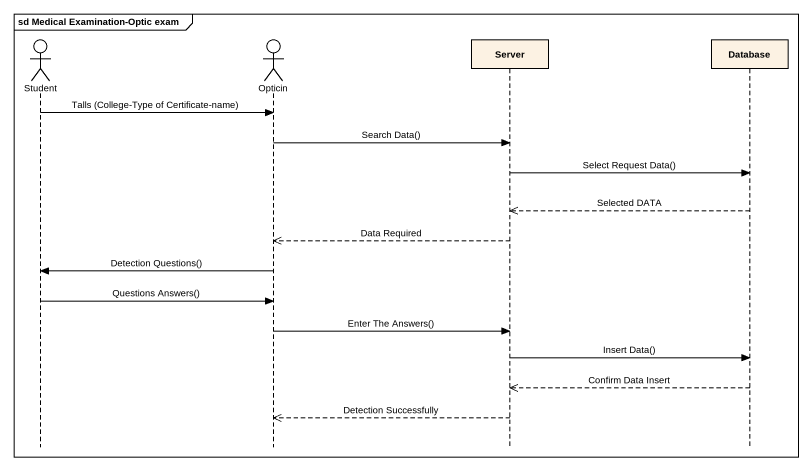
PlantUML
@startuml
mainframe sd Medical Examination-Optic exam
hide footbox
actor Student
actor Opticin
participant Server
participant "Database" as Database_

Student -> Opticin : Talls (College-Type of Certificate-name)
Opticin -> Server : Search Data()
Server -> Database_ : Select Request Data()
Database_ -->> Server : Selected DATA
Server -->> Opticin : Data Required
Opticin -> Student : Detection Questions()
Student -> Opticin : Questions Answers()
Opticin -> Server : Enter The Answers()
Server -> Database_ : Insert Data()
Database_ -->> Server : Confirm Data Insert
Server -->> Opticin : Detection Successfully
@enduml
